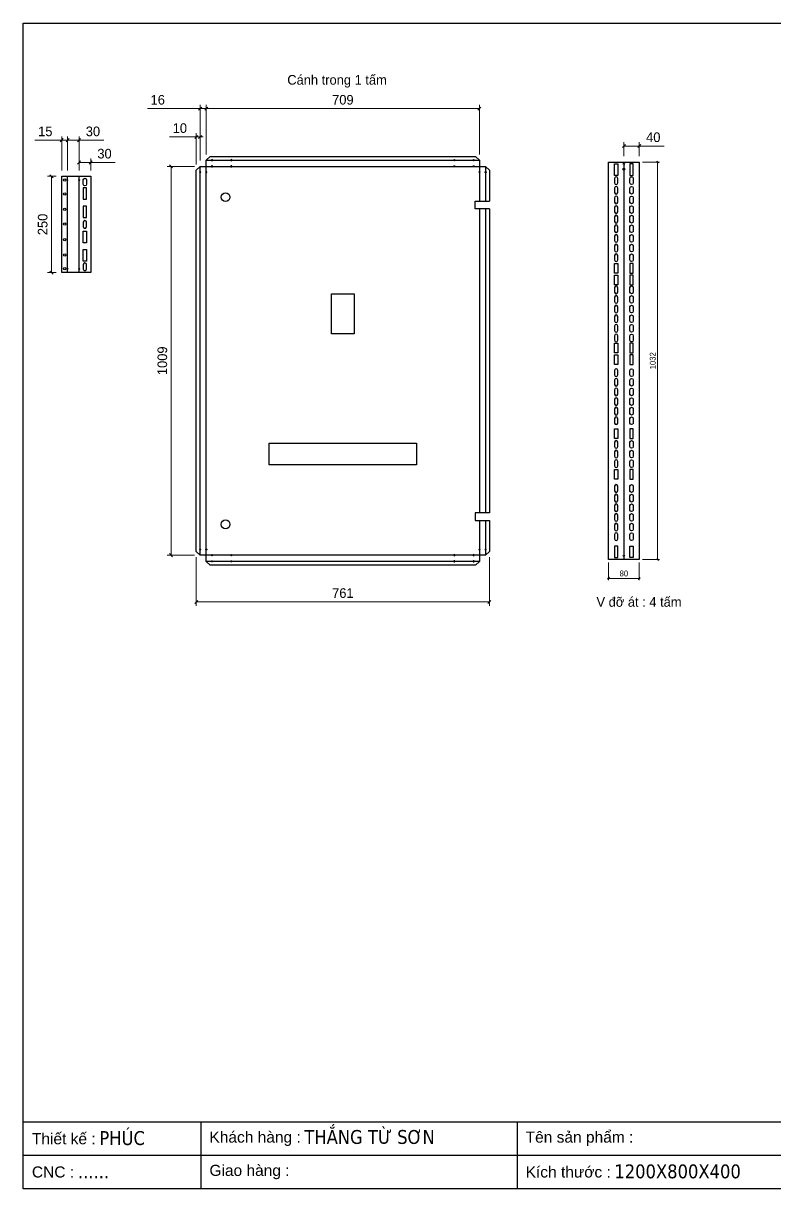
# Model space of a CAD drawing. Header units: millimetres. Extents: x 0 to 4277, y 0 to 3024.
# Drawn here: x 0 to 1950, y 0 to 3024 of the extents above; entities that cross this region are included whole.
import ezdxf
from ezdxf.enums import TextEntityAlignment as Align

# ---------------------------------------------------------------- set-up
doc = ezdxf.new("R2010")
doc.units = ezdxf.units.MM
doc.layers.add('CNC', color=7, linetype='Continuous')
doc.layers.add('DIM', color=253, linetype='Continuous')
doc.styles.add('Arial', font='arial.ttf')
doc.styles.add('Tahoma (Input Text)', font='tahoma.ttf')
doc.dimstyles.new('Dim-15', dxfattribs={"dimtxt": 15, "dimasz": 5, "dimexe": 5, "dimexo": 8, "dimgap": 5, "dimtad": 1, "dimdec": 0, "dimtxsty": 'Standard', "dimblk": 'OBLIQUE', "dimcen": 10, "dimclrd": 5, "dimclre": 5, "dimclrt": 3, "dimazin": 3, "dimtfac": 1, "dimtdec": 0, "dimtmove": 0, "dimatfit": 3, "dimldrblk": 'OBLIQUE', "dimlwd": 9, "dimlwe": 9})
doc.dimstyles.new('Dim-25', dxfattribs={"dimtxt": 25, "dimasz": 8, "dimexe": 10, "dimexo": 15, "dimgap": 10, "dimtad": 1, "dimdec": 0, "dimtxsty": 'Standard', "dimblk": 'OBLIQUE', "dimcen": 10, "dimclrd": 5, "dimclre": 5, "dimclrt": 3, "dimazin": 3, "dimtfac": 1, "dimtdec": 0, "dimtmove": 0, "dimatfit": 3, "dimldrblk": 'OBLIQUE', "dimlwd": 9, "dimlwe": 9})

# ---------------------------------------------------------------- blocks, each defined once
blk = doc.blocks.new('khungtenAsean2')
at = {"color": 7}
for p, q in [((2970, -1980), (0, -1980)), ((320, -1980), (320, -2100)), ((890, -1980), (890, -2100)), ((2020, -2040), (0, -2040))]:
    blk.add_line(p, q, dxfattribs=at)
blk.add_lwpolyline([(0, 0), (2970, 0), (2970, -2100), (0, -2100)], close=True, dxfattribs=at)
at = {"color": 2, "char_height": 20, "width": 917.634, "attachment_point": 4, "style": 'Arial'}
for s, insert in [('  Tên sản phẩm :', (890, -2010)), ('  Thiết kế :', (0, -2010)), ('  Khách hàng :', (320, -2010)), ('  Giao hàng :', (320, -2070)), ('  CNC :', (0, -2070)), ('  Kích thước :', (890, -2070))]:
    blk.add_mtext(s, dxfattribs=dict(at, insert=insert))
at = {"color": 1, "style": 'Tahoma (Input Text)', "flags": 8}
for tag, p in [('#03', (506.6, -2019.3)), ('#01', (137.1, -2021.3)), ('#05', (1106.6, -2021.3)), ('#07', (1834.7, -2021.3)), ('#09', (2146.7, -2021.3)), ('#02', (98.5, -2081.3)), ('#04', (486.1, -2081.3)), ('#06', (1065.3, -2081.3)), ('#08', (1817.4, -2081.3)), ('#10', (2146.7, -2081.3))]:
    blk.add_attdef(tag, p, '', height=25, dxfattribs=at)
blk.add_attdef('#11', text='', height=25, dxfattribs=at).set_placement((2915, -2067.3), align=Align.CENTER)
blk = doc.blocks.new('*D1')
at = {"color": 0, "linetype": 'ByBlock', "lineweight": -2}
for p, q in [((455, 2798.6), (463, 2806.6)), ((479, 2806.6), (471, 2798.6))]:
    blk.add_line(p, q, dxfattribs=at)
at = {"layer": 'Defpoints', "color": 0, "transparency": 16777216}
for p in [(475, 2802.6), (475, 2668.8), (459, 2652.8)]:
    blk.add_point(p, dxfattribs=at)
at = {"layer": 'DIM', "color": 5, "lineweight": 9, "transparency": 16777216}
for p, q in [((459, 2667.8), (459, 2812.6)), ((475, 2683.8), (475, 2812.6)), ((459, 2802.6), (322.2, 2802.6)), ((475, 2802.6), (459, 2802.6)), ((475, 2802.6), (483, 2802.6))]:
    blk.add_line(p, q, dxfattribs=at)
at = {"layer": 'DIM', "color": 3, "transparency": 16777216, "insert": (349, 2825.4), "char_height": 25, "attachment_point": 5}
blk.add_mtext('16', dxfattribs=at)
blk = doc.blocks.new('_Oblique')
at = {"color": 0, "linetype": 'ByBlock', "lineweight": -2}
blk.add_line((-0.5, -0.5), (0.5, 0.5), dxfattribs=at)
blk = doc.blocks.new('f3daunguoc')
at = {"layer": 'CNC', "color": 2, "lineweight": -3}
blk.add_circle((0, 0), 1.5, dxfattribs=at)
blk = doc.blocks.new('*D2')
at = {"color": 0, "linetype": 'ByBlock', "lineweight": -2}
for p, q in [((387.7, 2648.8), (379.7, 2656.8)), ((379.7, 1647.8), (387.7, 1639.8))]:
    blk.add_line(p, q, dxfattribs=at)
at = {"layer": 'Defpoints', "color": 0, "transparency": 16777216}
for p in [(459, 2652.8), (383.7, 1643.8), (459, 1643.8)]:
    blk.add_point(p, dxfattribs=at)
at = {"layer": 'DIM', "color": 5, "lineweight": 9, "transparency": 16777216}
for p, q in [((444, 2652.8), (373.7, 2652.8)), ((383.7, 2652.8), (383.7, 1643.8)), ((444, 1643.8), (373.7, 1643.8))]:
    blk.add_line(p, q, dxfattribs=at)
at = {"layer": 'DIM', "color": 3, "transparency": 16777216, "insert": (361, 2148.3), "char_height": 25, "attachment_point": 5, "rotation": 90}
blk.add_mtext('1009', dxfattribs=at)
blk = doc.blocks.new('*D3')
at = {"color": 0, "linetype": 'ByBlock', "lineweight": -2}
for p, q in [((453, 1526.7), (445, 1518.7)), ((1206, 1518.7), (1214, 1526.7))]:
    blk.add_line(p, q, dxfattribs=at)
at = {"layer": 'Defpoints', "color": 0, "transparency": 16777216}
for p in [(449, 1653.8), (1210, 1653.8), (1210, 1522.7)]:
    blk.add_point(p, dxfattribs=at)
at = {"layer": 'DIM', "color": 5, "lineweight": 9, "transparency": 16777216}
for p, q in [((449, 1638.8), (449, 1512.7)), ((1210, 1638.8), (1210, 1512.7)), ((449, 1522.7), (1210, 1522.7))]:
    blk.add_line(p, q, dxfattribs=at)
at = {"layer": 'DIM', "color": 3, "transparency": 16777216, "insert": (829.5, 1545.4), "char_height": 25, "attachment_point": 5}
blk.add_mtext('761', dxfattribs=at)
blk = doc.blocks.new('*D4')
at = {"color": 0, "linetype": 'ByBlock', "lineweight": -2}
for p, q in [((479, 2806.6), (471, 2798.6)), ((1180, 2798.6), (1188, 2806.6))]:
    blk.add_line(p, q, dxfattribs=at)
at = {"layer": 'Defpoints', "color": 0, "transparency": 16777216}
for p in [(1184, 2802.6), (475, 2668.8), (1184, 2668.8)]:
    blk.add_point(p, dxfattribs=at)
at = {"layer": 'DIM', "color": 5, "lineweight": 9, "transparency": 16777216}
for p, q in [((475, 2683.8), (475, 2812.6)), ((1184, 2683.8), (1184, 2812.6)), ((475, 2802.6), (1184, 2802.6))]:
    blk.add_line(p, q, dxfattribs=at)
at = {"layer": 'DIM', "color": 3, "transparency": 16777216, "insert": (829.5, 2825.4), "char_height": 25, "attachment_point": 5}
blk.add_mtext('709', dxfattribs=at)
blk = doc.blocks.new('*D5')
at = {"color": 0, "linetype": 'ByBlock', "lineweight": -2}
for p, q in [((445, 2725.1), (453, 2733.1)), ((463, 2733.1), (455, 2725.1))]:
    blk.add_line(p, q, dxfattribs=at)
at = {"layer": 'Defpoints', "color": 0, "transparency": 16777216}
for p in [(449, 2729.1), (449, 2642.8), (459, 2652.8)]:
    blk.add_point(p, dxfattribs=at)
at = {"layer": 'DIM', "color": 5, "lineweight": 9, "transparency": 16777216}
for p, q in [((449, 2729.1), (379.6, 2729.1)), ((449, 2657.8), (449, 2739.1)), ((459, 2729.1), (449, 2729.1)), ((459, 2667.8), (459, 2739.1)), ((459, 2729.1), (467, 2729.1))]:
    blk.add_line(p, q, dxfattribs=at)
at = {"layer": 'DIM', "color": 3, "transparency": 16777216, "insert": (406.3, 2751.9), "char_height": 25, "attachment_point": 5}
blk.add_mtext('10', dxfattribs=at)
blk = doc.blocks.new('*D19')
at = {"color": 0, "linetype": 'ByBlock', "lineweight": -2}
for p, q in [((1649.1, 2661.5), (1644.1, 2666.5)), ((1644.1, 1635), (1649.1, 1630))]:
    blk.add_line(p, q, dxfattribs=at)
at = {"layer": 'Defpoints', "color": 0, "transparency": 16777216}
for p in [(1598.9, 2664), (1598.9, 1632.5), (1646.6, 1632.5)]:
    blk.add_point(p, dxfattribs=at)
at = {"layer": 'DIM', "color": 5, "lineweight": 9, "transparency": 16777216}
for p, q in [((1606.9, 2664), (1651.6, 2664)), ((1646.6, 2664), (1646.6, 1632.5)), ((1606.9, 1632.5), (1651.6, 1632.5))]:
    blk.add_line(p, q, dxfattribs=at)
at = {"layer": 'DIM', "color": 3, "transparency": 16777216, "insert": (1633.9, 2148.3), "char_height": 15, "attachment_point": 5, "rotation": 90}
blk.add_mtext('1032', dxfattribs=at)
blk = doc.blocks.new('*D20')
at = {"color": 0, "linetype": 'ByBlock', "lineweight": -2}
for p, q in [((1521.4, 1586.2), (1516.4, 1581.2)), ((1596.4, 1581.2), (1601.4, 1586.2))]:
    blk.add_line(p, q, dxfattribs=at)
at = {"layer": 'Defpoints', "color": 0, "transparency": 16777216}
for p in [(1518.9, 1632.5), (1598.9, 1632.5), (1598.9, 1583.7)]:
    blk.add_point(p, dxfattribs=at)
at = {"layer": 'DIM', "color": 5, "lineweight": 9, "transparency": 16777216}
for p, q in [((1518.9, 1624.5), (1518.9, 1578.7)), ((1598.9, 1624.5), (1598.9, 1578.7)), ((1518.9, 1583.7), (1598.9, 1583.7))]:
    blk.add_line(p, q, dxfattribs=at)
at = {"layer": 'DIM', "color": 3, "transparency": 16777216, "insert": (1558.9, 1596.4), "char_height": 15, "attachment_point": 5}
blk.add_mtext('80', dxfattribs=at)
blk = doc.blocks.new('ovan8.5x20')
at = {"layer": 'CNC', "color": 2, "lineweight": -3}
for p, q in [((5.7, 4.2), (-5.8, 4.2)), ((-5.8, -4.2), (5.7, -4.2))]:
    blk.add_line(p, q, dxfattribs=at)
for centre, start, end in [((-5.8, 0), 90, 270), ((5.7, 0), 270, 90)]:
    blk.add_arc(centre, 4.25, start, end, dxfattribs=at)
blk = doc.blocks.new('f2dauxuoi')
at = {"layer": 'CNC', "color": 2, "lineweight": -3}
blk.add_circle((0, 0), 1, dxfattribs=at)
blk = doc.blocks.new('*D28')
at = {"color": 0, "linetype": 'ByBlock', "lineweight": -2}
for p, q in [((148.9, 2666.8), (140.9, 2658.8)), ((170.9, 2658.8), (178.9, 2666.8))]:
    blk.add_line(p, q, dxfattribs=at)
at = {"layer": 'Defpoints', "color": 0, "ltscale": 3, "transparency": 16777216}
for p in [(174.9, 2662.8), (144.9, 2627.1), (174.9, 2627.1)]:
    blk.add_point(p, dxfattribs=at)
at = {"layer": 'DIM', "color": 5, "lineweight": 9, "ltscale": 3, "transparency": 16777216}
for p, q in [((144.9, 2642.1), (144.9, 2672.8)), ((144.9, 2662.8), (174.9, 2662.8)), ((174.9, 2642.1), (174.9, 2672.8)), ((174.9, 2662.8), (238.7, 2662.8))]:
    blk.add_line(p, q, dxfattribs=at)
at = {"layer": 'DIM', "color": 3, "ltscale": 3, "transparency": 16777216, "insert": (210.8, 2685.6), "char_height": 25, "attachment_point": 5}
blk.add_mtext('30', dxfattribs=at)
blk = doc.blocks.new('*D29')
at = {"color": 0, "linetype": 'ByBlock', "lineweight": -2}
for p, q in [((118.9, 2724.7), (110.9, 2716.7)), ((140.9, 2716.7), (148.9, 2724.7))]:
    blk.add_line(p, q, dxfattribs=at)
at = {"layer": 'Defpoints', "color": 0, "ltscale": 3, "transparency": 16777216}
for p in [(114.9, 2720.7), (114.9, 2627.1), (144.9, 2627.1)]:
    blk.add_point(p, dxfattribs=at)
at = {"layer": 'DIM', "color": 5, "lineweight": 9, "ltscale": 3, "transparency": 16777216}
for p, q in [((114.9, 2642.1), (114.9, 2730.7)), ((144.9, 2642.1), (144.9, 2730.7)), ((114.9, 2720.7), (144.9, 2720.7)), ((144.9, 2720.7), (208.7, 2720.7))]:
    blk.add_line(p, q, dxfattribs=at)
at = {"layer": 'DIM', "color": 3, "ltscale": 3, "transparency": 16777216, "insert": (180.8, 2743.4), "char_height": 25, "attachment_point": 5}
blk.add_mtext('30', dxfattribs=at)
blk = doc.blocks.new('*D30')
at = {"color": 0, "linetype": 'ByBlock', "lineweight": -2}
for p, q in [((95.9, 2716.7), (103.9, 2724.7)), ((118.9, 2724.7), (110.9, 2716.7))]:
    blk.add_line(p, q, dxfattribs=at)
at = {"layer": 'Defpoints', "color": 0, "ltscale": 3, "transparency": 16777216}
for p in [(99.9, 2720.7), (99.9, 2627.1), (114.9, 2627.1)]:
    blk.add_point(p, dxfattribs=at)
at = {"layer": 'DIM', "color": 5, "lineweight": 9, "ltscale": 3, "transparency": 16777216}
for p, q in [((99.9, 2642.1), (99.9, 2730.7)), ((114.9, 2642.1), (114.9, 2730.7)), ((99.9, 2720.7), (30.3, 2720.7)), ((114.9, 2720.7), (99.9, 2720.7)), ((114.9, 2720.7), (122.9, 2720.7))]:
    blk.add_line(p, q, dxfattribs=at)
at = {"layer": 'DIM', "color": 3, "ltscale": 3, "transparency": 16777216, "insert": (57.1, 2743.4), "char_height": 25, "attachment_point": 5}
blk.add_mtext('15', dxfattribs=at)
blk = doc.blocks.new('*D31')
at = {"color": 0, "linetype": 'ByBlock', "lineweight": -2}
for p, q in [((77.2, 2623.1), (69.2, 2631.1)), ((69.2, 2381.1), (77.2, 2373.1))]:
    blk.add_line(p, q, dxfattribs=at)
at = {"layer": 'Defpoints', "color": 0, "ltscale": 3, "transparency": 16777216}
for p in [(99.9, 2627.1), (73.2, 2377.1), (99.9, 2377.1)]:
    blk.add_point(p, dxfattribs=at)
at = {"layer": 'DIM', "color": 5, "lineweight": 9, "ltscale": 3, "transparency": 16777216}
for p, q in [((84.9, 2627.1), (63.2, 2627.1)), ((73.2, 2627.1), (73.2, 2377.1)), ((84.9, 2377.1), (63.2, 2377.1))]:
    blk.add_line(p, q, dxfattribs=at)
at = {"layer": 'DIM', "color": 3, "ltscale": 3, "transparency": 16777216, "insert": (50.4, 2502.1), "char_height": 25, "attachment_point": 5, "rotation": 90}
blk.add_mtext('250', dxfattribs=at)
blk = doc.blocks.new('*D32')
at = {"color": 0, "linetype": 'ByBlock', "lineweight": -2}
for p, q in [((1562.9, 2709.6), (1554.9, 2701.6)), ((1594.9, 2701.6), (1602.9, 2709.6))]:
    blk.add_line(p, q, dxfattribs=at)
at = {"layer": 'Defpoints', "color": 0, "ltscale": 3, "transparency": 16777216}
for p in [(1598.9, 2705.6), (1558.9, 2664), (1598.9, 2664)]:
    blk.add_point(p, dxfattribs=at)
at = {"layer": 'DIM', "color": 5, "lineweight": 9, "ltscale": 3, "transparency": 16777216}
for p, q in [((1558.9, 2679), (1558.9, 2715.6)), ((1558.9, 2705.6), (1598.9, 2705.6)), ((1598.9, 2679), (1598.9, 2715.6)), ((1598.9, 2705.6), (1663.6, 2705.6))]:
    blk.add_line(p, q, dxfattribs=at)
at = {"layer": 'DIM', "color": 3, "ltscale": 3, "transparency": 16777216, "insert": (1635.2, 2728.3), "char_height": 25, "attachment_point": 5}
blk.add_mtext('40', dxfattribs=at)

msp = doc.modelspace()

# ---------------------------------------------------------------- linework, layer by layer
at = {"color": 7}
for p, q in [((1558.9, 2664), (1558.9, 1632.5)), ((99.9, 2627.1), (174.9, 2627.1)), ((99.9, 2377.1), (99.9, 2627.1)), ((114.9, 2377.1), (114.9, 2627.1)), ((144.9, 2377.1), (144.9, 2627.1)), ((174.9, 2627.1), (174.9, 2377.1)), ((174.9, 2377.1), (99.9, 2377.1))]:
    msp.add_line(p, q, dxfattribs=at)
for points in [[(1210, 1733.8), (1210, 1653.8), (1200, 1643.8), (1184, 1643.8), (1184, 1627.8), (1174, 1617.8), (485, 1617.8), (475, 1627.8), (475, 1643.8), (459, 1643.8), (449, 1653.8), (449, 2642.8), (459, 2652.8), (475, 2652.8), (475, 2668.8), (485, 2678.8), (1174, 2678.8), (1184, 2668.8), (1184, 2652.8), (1200, 2652.8), (1210, 2642.8), (1210, 2562.8)], [(475, 2668.8), (1184, 2668.8)], [(459, 1643.8), (459, 2652.8)], [(1184, 1733.8), (1184, 1643.8), (475, 1643.8), (475, 2652.8), (1184, 2652.8), (1184, 2562.8)], [(1200, 2652.8), (1200, 2562.8)], [(1184, 2542.8), (1184, 1753.8)], [(1200, 2542.8), (1200, 1753.8)], [(1210, 2542.8), (1210, 1753.8)], [(1200, 1733.8), (1200, 1643.8)], [(1184, 1627.8), (475, 1627.8)]]:
    msp.add_lwpolyline(points, dxfattribs=at)
msp.add_lwpolyline([(1518.9, 2664), (1598.9, 2664), (1598.9, 1632.5), (1518.9, 1632.5)], close=True, dxfattribs=at)
at = {"color": 2}
for points in [[(1534.4, 2629), (1534.4, 2659), (1543.4, 2659), (1543.4, 2629)], [(1583.4, 2629), (1583.4, 2659), (1574.4, 2659), (1574.4, 2629)], [(155.4, 2567.4), (164.4, 2567.4), (164.4, 2597.4), (155.4, 2597.4)], [(155.4, 2519.9), (164.4, 2519.9), (164.4, 2549.9), (155.4, 2549.9)], [(155.4, 2484.4), (164.4, 2484.4), (164.4, 2454.4), (155.4, 2454.4)], [(155.4, 2436.9), (164.4, 2436.9), (164.4, 2406.9), (155.4, 2406.9)], [(1534.4, 1667.5), (1534.4, 1637.5), (1543.4, 1637.5), (1543.4, 1667.5)], [(1583.4, 1667.5), (1583.4, 1637.5), (1574.4, 1637.5), (1574.4, 1667.5)]]:
    msp.add_lwpolyline(points, close=True, dxfattribs=at)
for points in [[(1210, 2542.8), (1173, 2542.8), (1173, 2562.8), (1210, 2562.8)], [(1210, 1753.8), (1173, 1753.8), (1173, 1733.8), (1210, 1733.8)]]:
    msp.add_lwpolyline(points, dxfattribs=at)
at = {"color": 2, "ltscale": 3}
for points in [[(1534.4, 2400.8), (1543.4, 2400.8), (1543.4, 2375.8), (1534.4, 2375.8)], [(1583.4, 2400.8), (1574.4, 2400.8), (1574.4, 2375.8), (1583.4, 2375.8)], [(1534.4, 2370.8), (1543.4, 2370.8), (1543.4, 2345.8), (1534.4, 2345.8)], [(1583.4, 2370.8), (1574.4, 2370.8), (1574.4, 2345.8), (1583.4, 2345.8)], [(800, 2321.8), (859, 2321.8), (859, 2217.8), (800, 2217.8)], [(1534.4, 2194), (1543.4, 2194), (1543.4, 2169), (1534.4, 2169)], [(1583.4, 2194), (1574.4, 2194), (1574.4, 2169), (1583.4, 2169)], [(1534.4, 2164), (1543.4, 2164), (1543.4, 2139), (1534.4, 2139)], [(1583.4, 2164), (1574.4, 2164), (1574.4, 2139), (1583.4, 2139)], [(1534.4, 1971.3), (1543.4, 1971.3), (1543.4, 1946.3), (1534.4, 1946.3)], [(1583.4, 1971.3), (1574.4, 1971.3), (1574.4, 1946.3), (1583.4, 1946.3)], [(638, 1934.3), (1021, 1934.3), (1021, 1878.3), (638, 1878.3)], [(1534.4, 1866.3), (1543.4, 1866.3), (1543.4, 1841.3), (1534.4, 1841.3)], [(1583.4, 1866.3), (1574.4, 1866.3), (1574.4, 1841.3), (1583.4, 1841.3)]]:
    msp.add_lwpolyline(points, close=True, dxfattribs=at)
at = {"color": 2}
for centre, radius in [((1558.9, 2645.8), 2.5), ((1558.9, 2659), 1.5), ((107.4, 2617.1), 3), ((107.4, 2581.4), 3), ((525, 2572.8), 11.5), ((107.4, 2541.4), 3), ((107.4, 2502.9), 3), ((107.4, 2462.9), 3), ((107.4, 2422.9), 3), ((107.4, 2387.1), 3), ((525, 1723.8), 11.5), ((1558.9, 1642.5), 1.5)]:
    msp.add_circle(centre, radius, dxfattribs=at)

# ---------------------------------------------------------------- block references
ref = msp.add_blockref('khungtenAsean2', (0, 3024), dxfattribs=dict(xscale=1.440000000002328, yscale=1.440000000002328, zscale=1.440000000002328))
ref.add_attrib('#06', '1200X800X400', (1534.1, 27), dxfattribs={"color": 1, "height": 36, "style": 'Tahoma (Input Text)'})
ref.add_attrib('#03', 'THẮNG TỪ SƠN', (729.5, 116.2), dxfattribs={"color": 1, "height": 36, "style": 'Tahoma (Input Text)'})
ref.add_attrib('#02', '......', (141.8, 27), dxfattribs={"color": 1, "height": 36, "style": 'Tahoma (Input Text)'})
ref.add_attrib('#01', 'PHÚC', (197.4, 113.4), dxfattribs={"color": 1, "height": 36, "style": 'Tahoma (Input Text)'})
at = {"lineweight": -3, "xscale": -1}
for p, rotation in [((490, 2668.8), 180), ((540, 2668.8), 180), ((459, 2637.8), 180), ((475, 2637.8), 180), ((490, 2652.8), 180), ((540, 2652.8), 180), ((144.9, 2387.1), 270)]:
    msp.add_blockref('f3daunguoc', p, dxfattribs=dict(at, rotation=rotation))
at = {"lineweight": -3}
for name, p, rotation in [('f3daunguoc', (1119, 2668.8), 180), ('f3daunguoc', (1169, 2668.8), 180), ('f3daunguoc', (1119, 2652.8), 180), ('f3daunguoc', (1169, 2652.8), 180), ('f3daunguoc', (1184, 2637.8), 180), ('f3daunguoc', (1200, 2637.8), 180), ('f3daunguoc', (144.9, 2617.1), 270), ('f3daunguoc', (144.9, 2617.1), 270), ('f2dauxuoi', (114.9, 2387.1), 180)]:
    msp.add_blockref(name, p, dxfattribs=dict(at, rotation=rotation))
at = {"lineweight": -3, "xscale": -1}
for name, p in [('f2dauxuoi', (114.9, 2617.1)), ('f3daunguoc', (1119, 1643.8)), ('f3daunguoc', (1169, 1643.8)), ('f3daunguoc', (1184, 1658.8)), ('f3daunguoc', (1200, 1658.8)), ('f3daunguoc', (1119, 1627.8)), ('f3daunguoc', (1169, 1627.8))]:
    msp.add_blockref(name, p, dxfattribs=at)
at = {"lineweight": -3}
for p in [(459, 1658.8), (475, 1658.8), (490, 1643.8), (540, 1643.8), (490, 1627.8), (540, 1627.8)]:
    msp.add_blockref('f3daunguoc', p, dxfattribs=at)
at = {"layer": 'CNC', "lineweight": -3, "xscale": -1, "rotation": 270}
for p in [(159.9, 2612.1), (1578.9, 2615.8), (1578.9, 2590.8), (1578.9, 2565.8), (1578.9, 2540.8), (1578.9, 2515.8), (1578.9, 2490.8), (1578.9, 2465.8), (1578.9, 2440.8), (1578.9, 2415.8), (1578.9, 2332.5), (1578.9, 2307.5), (1578.9, 2282.5), (1578.9, 2257.5), (1578.9, 2232.5), (1578.9, 2207.5), (1578.9, 2117.6), (1578.9, 2092.6), (1578.9, 2067.6), (1578.9, 2042.6), (1578.9, 2017.6), (1578.9, 1992.6), (1578.9, 1931.3), (1578.9, 1906.3), (1578.9, 1881.3), (1578.9, 1816.9), (1578.9, 1791.9), (1578.9, 1766.9), (1578.9, 1741.9), (1578.9, 1716.9), (1578.9, 1691.9)]:
    msp.add_blockref('ovan8.5x20', p, dxfattribs=at)
at = {"layer": 'CNC', "lineweight": -3}
for p, rotation in [((1538.9, 2615.8), 90), ((1538.9, 2590.8), 90), ((1538.9, 2565.8), 90), ((1538.9, 2540.8), 90), ((159.9, 2502.1), 270), ((1538.9, 2515.8), 90), ((1538.9, 2490.8), 90), ((1538.9, 2465.8), 90), ((1538.9, 2440.8), 90), ((1538.9, 2415.8), 90), ((159.9, 2392.1), 270), ((1538.9, 2332.5), 90), ((1538.9, 2307.5), 90), ((1538.9, 2282.5), 90), ((1538.9, 2257.5), 90), ((1538.9, 2232.5), 90), ((1538.9, 2207.5), 90), ((1538.9, 2117.6), 90), ((1538.9, 2092.6), 90), ((1538.9, 2067.6), 90), ((1538.9, 2042.6), 90), ((1538.9, 2017.6), 90), ((1538.9, 1992.6), 90), ((1538.9, 1931.3), 90), ((1538.9, 1906.3), 90), ((1538.9, 1881.3), 90), ((1538.9, 1816.9), 90), ((1538.9, 1791.9), 90), ((1538.9, 1766.9), 90), ((1538.9, 1741.9), 90), ((1538.9, 1716.9), 90), ((1538.9, 1691.9), 90)]:
    msp.add_blockref('ovan8.5x20', p, dxfattribs=dict(at, rotation=rotation))

# ---------------------------------------------------------------- texts
at = {"color": 2, "char_height": 25, "width": 775, "attachment_point": 5}
for s, insert in [('Cánh trong 1 tấm', (814.4, 2873.5)), ('V đỡ át : 4 tấm', (1598.2, 1522.4))]:
    msp.add_mtext(s, dxfattribs=dict(at, insert=insert))

# ---------------------------------------------------------------- dimensions: what is measured, and where the dimension line sits
at = {"layer": 'DIM', "color": 0}
dim = msp.add_linear_dim(base=(475, 2802.6), p1=(459, 2652.8), p2=(475, 2668.8), dimstyle='Dim-25', dxfattribs=at)
dim.commit()
dim.dimension.update_dxf_attribs({"geometry": '*D1', "text_midpoint": (349, 2802.6), "dimtype": 160})
at = {"layer": 'DIM', "color": 2}
for base, p1, p2, picture, middle in [((1184, 2802.6), (475, 2668.8), (1184, 2668.8), '*D4', (829.5, 2825.4)), ((449, 2729.1), (459, 2652.8), (449, 2642.8), '*D5', (406.3, 2751.9)), ((1210, 1522.7), (449, 1653.8), (1210, 1653.8), '*D3', (829.5, 1545.4))]:
    dim = msp.add_linear_dim(base=base, p1=p1, p2=p2, dimstyle='Dim-25', dxfattribs=at)
    dim.commit()
    dim.dimension.update_dxf_attribs({"geometry": picture, "text_midpoint": middle})
at = {"layer": 'DIM', "color": 7, "ltscale": 3}
for base, p1, p2, picture, middle in [((99.9, 2720.7), (114.9, 2627.1), (99.9, 2627.1), '*D30', (57.1, 2743.4)), ((1598.9, 2705.6), (1558.9, 2664), (1598.9, 2664), '*D32', (1635.2, 2728.3)), ((174.9, 2662.8), (144.9, 2627.1), (174.9, 2627.1), '*D28', (210.8, 2685.6))]:
    dim = msp.add_linear_dim(base=base, p1=p1, p2=p2, dimstyle='Dim-25', dxfattribs=at)
    dim.commit()
    dim.dimension.update_dxf_attribs({"geometry": picture, "text_midpoint": middle})
dim = msp.add_linear_dim(base=(114.9, 2720.7), p1=(144.9, 2627.1), p2=(114.9, 2627.1), dimstyle='Dim-25', dxfattribs=at)
dim.commit()
dim.dimension.update_dxf_attribs({"geometry": '*D29', "text_midpoint": (180.8, 2720.7), "dimtype": 160})
at = {"layer": 'DIM', "color": 7}
dim = msp.add_linear_dim(base=(1646.5833054, 1632.518096), p1=(1598.8768934, 2664.018096), p2=(1598.8768934, 1632.518096), angle=90, dimstyle='Dim-15', dxfattribs=at)
dim.commit()
dim.dimension.update_dxf_attribs({"geometry": '*D19', "text_midpoint": (1633.9195946, 2148.268096)})
at = {"layer": 'DIM', "color": 7, "ltscale": 3}
dim = msp.add_linear_dim(base=(73.2, 2377.1), p1=(99.9, 2627.1), p2=(99.9, 2377.1), angle=90, dimstyle='Dim-25', dxfattribs=at)
dim.commit()
dim.dimension.update_dxf_attribs({"geometry": '*D31', "text_midpoint": (50.4, 2502.1)})
at = {"layer": 'DIM', "color": 2}
dim = msp.add_linear_dim(base=(383.7, 1643.8), p1=(459, 2652.8), p2=(459, 1643.8), angle=90, dimstyle='Dim-25', dxfattribs=at)
dim.commit()
dim.dimension.update_dxf_attribs({"geometry": '*D2', "text_midpoint": (361, 2148.3)})
at = {"layer": 'DIM', "color": 7}
dim = msp.add_linear_dim(base=(1598.9, 1583.7), p1=(1518.9, 1632.5), p2=(1598.9, 1632.5), dimstyle='Dim-15', dxfattribs=at)
dim.commit()
dim.dimension.update_dxf_attribs({"geometry": '*D20', "text_midpoint": (1558.9, 1596.4)})

doc.saveas('drawing.dxf')
